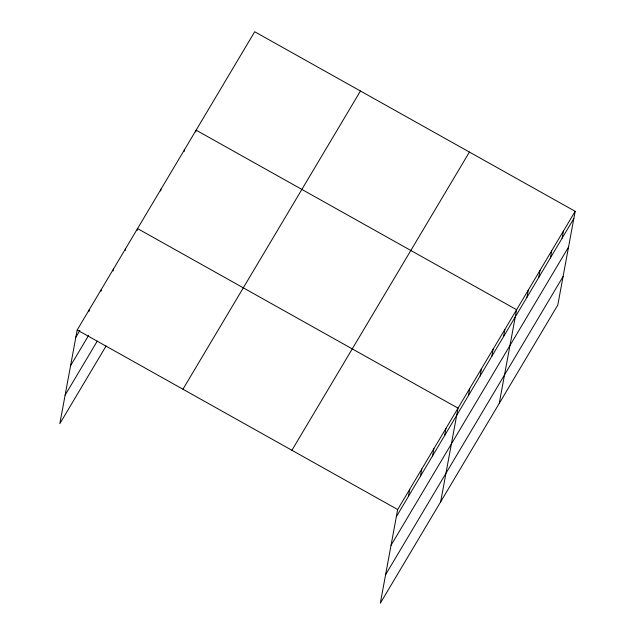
<?xml version="1.0" encoding="UTF-8"?>
<svg xmlns="http://www.w3.org/2000/svg" width="635" height="635" viewBox="0 0 635 635"><rect width="100%" height="100%" fill="white"/><g stroke="black" fill="none" stroke-linecap="round" stroke-linejoin="round"><path stroke-width="0.95" d="M575.167 211.32L397.669 509.54L380.301 603.25L557.8 305.03L575.167 211.32L254.698 31.75L77.2 329.97L59.833 423.68L106.101 345.948M88.932 311.499L89.273 309.697M101.005 291.219L101.338 289.417M113.078 270.939L113.411 269.137M125.143 250.658L125.476 248.856M137.216 230.378L137.549 228.576L458.018 408.146L440.65 501.856M160.647 191.016L160.98 189.214M184.079 151.646L184.412 149.844M195.794 131.969L196.128 130.167L516.596 309.729L499.229 403.439M408.4 496.467L409.734 489.26M420.473 476.194L421.807 468.979M432.538 455.914L433.88 448.707M444.611 435.634L445.945 428.427M468.4 395.668L469.733 388.461M480.116 375.991L481.449 368.776M491.823 356.306L493.165 349.099M503.539 336.621L504.881 329.414M526.971 297.259L528.312 290.052M538.686 277.574L540.02 270.367M550.402 257.889L551.736 250.682M562.118 238.212L563.451 230.997M75.867 337.185L79.883 330.422M70.572 365.728L88.678 335.312M65.119 395.137L97.306 341.058M182.951 389.231L360.458 91.003M291.909 450.286L469.416 152.059M396.327 516.747L573.834 218.527M391.041 545.298L568.539 247.071M385.588 574.707L563.094 276.479M77.2 329.97L397.669 509.54"/></g></svg>
